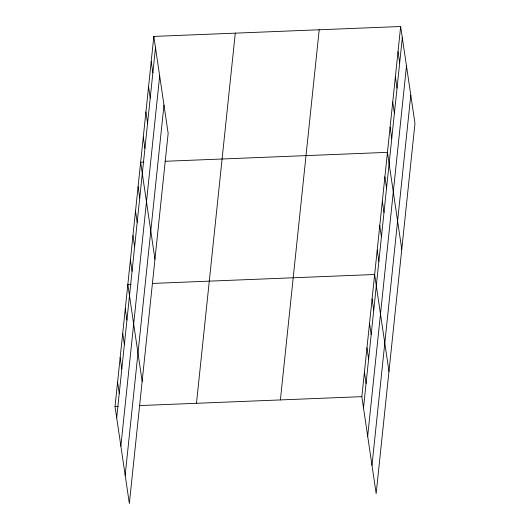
<?xml version="1.0" encoding="UTF-8"?>
<svg xmlns="http://www.w3.org/2000/svg" width="530" height="530" viewBox="0 0 530 530"><rect width="100%" height="100%" fill="white"/><g stroke="black" fill="none" stroke-linecap="round" stroke-linejoin="round"><path stroke-width="0.79" d="M153.839 36.418L168.156 133.348L129.346 503.5L115.03 406.563L153.839 36.418L400.654 26.5L414.97 123.437L376.161 493.582L361.844 396.652L400.654 26.5M116.693 417.812L155.502 47.66M120.866 446.088L159.676 75.942M125.173 475.225L163.975 105.072M196.478 403.297L235.287 33.145M280.397 399.925L319.206 29.773M363.507 407.895L402.316 37.743M367.681 436.17L406.49 66.025M371.987 465.307L410.79 95.155M143.902 162.134L140.642 162.266L154.959 259.203M165.082 161.286L387.457 152.349L401.773 249.285M131.095 284.285L127.836 284.418L142.153 381.348M152.276 283.437L374.65 274.5L388.967 371.437M115.03 406.563L118.289 406.437M139.47 405.583L361.844 396.652M398.017 51.668L399.673 62.918M395.373 76.843L397.036 88.086M392.737 102.012L394.4 113.254M390.1 127.18L391.756 138.429M384.899 176.781L386.562 188.024M382.335 201.208L383.998 212.457M379.778 225.641L381.434 236.883M377.214 250.067L378.877 261.316M372.093 298.933L373.749 310.176M369.529 323.36L371.192 334.609M366.972 347.793L368.628 359.035M364.408 372.219L366.071 383.468M151.202 61.586L152.859 72.835M148.559 86.754L150.222 98.004M145.922 111.929L147.585 123.172M143.285 137.098L144.942 148.34M138.085 186.699L139.741 197.942M135.521 211.125L137.184 222.375M132.964 235.558L134.62 246.801M130.4 259.985L132.063 271.234M125.279 308.844L126.935 320.094M122.715 333.277L124.378 344.52M120.158 357.704L121.814 368.953M117.594 382.137L119.257 393.379"/></g></svg>
